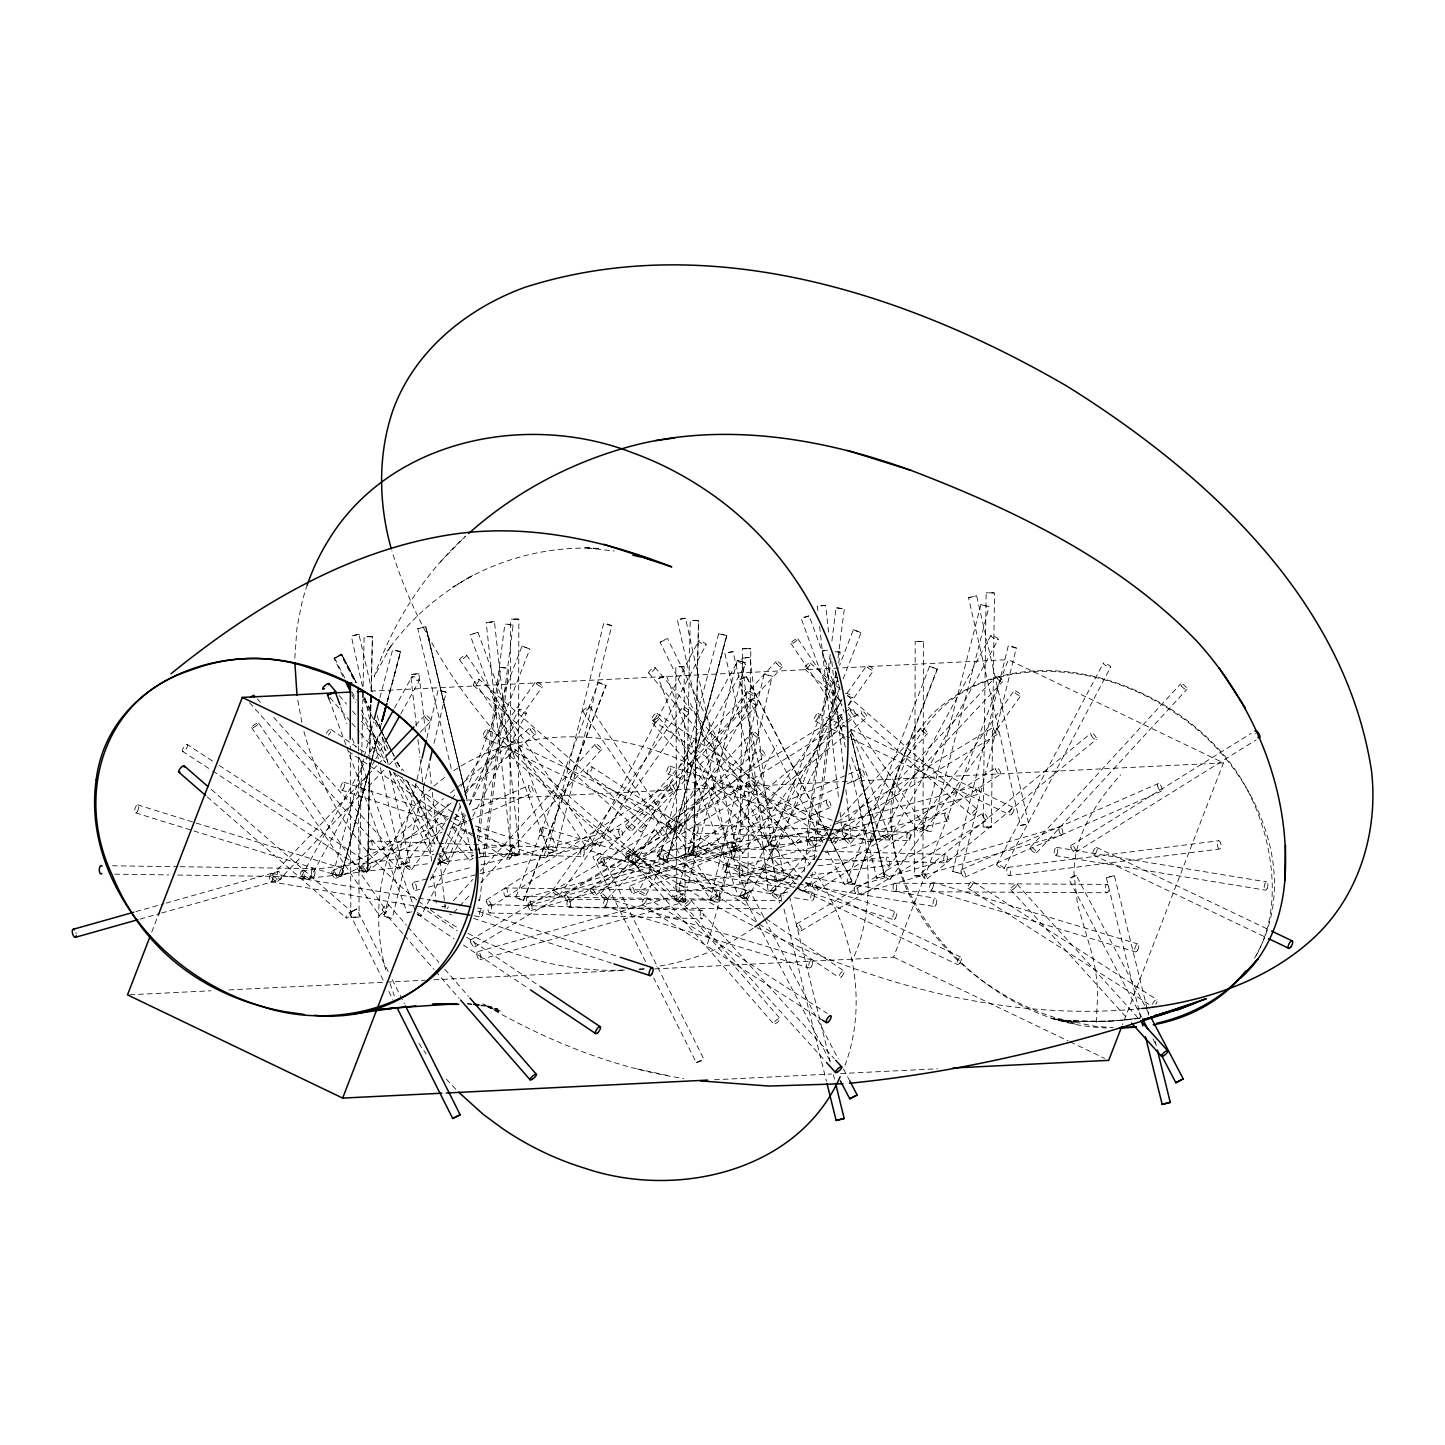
<?xml version="1.0" encoding="UTF-8"?>
<svg xmlns="http://www.w3.org/2000/svg" width="1445" height="1445" viewBox="0 0 1445 1445"><rect width="100%" height="100%" fill="white"/><g stroke="black" fill="none" stroke-linecap="round" stroke-linejoin="round"><path stroke-width="0.75" stroke-dasharray="5 3.75" d="M514.799 619.038L518.845 619.128L518.321 853.471L517.075 853.543L510.013 853.471L510.591 619.128M923.355 641.508L915.227 641.454L923.445 641.472L922.921 875.814L918.117 875.905L914.613 875.796L915.191 641.454M746.758 648.57L750.714 648.787L742.586 648.624L739.461 882.913L747.769 883.003L750.84 648.769M987.206 827.244L991.342 827.154L994.503 592.92L986.249 592.775M367.771 871.01L369.577 762.942L367.752 871.01L359.48 870.811L363.544 871.046M693.817 854.916L685.544 854.772L690.204 620.537L691.667 620.465L698.495 620.718L693.853 854.934L689.626 854.988M991.342 827.154L983.106 827.1L986.158 592.793L994.395 592.938M695.804 737.871L693.6 854.88L698.495 620.718M359.516 870.865L361.683 758.228M361.72 755.97L362.858 699.669M363.128 686.158L364.122 636.595L372.376 636.739L371.202 690.855M369.703 762.852L367.536 870.956L363.634 870.775M369.739 760.594L370.787 704.347M371.148 690.782L372.449 636.793M369.721 753.929L370.877 704.365M515.739 897.562L523.542 900.506L515.757 897.508L598.356 682.6L602.42 683.322L606.141 685.616L523.542 900.542M598.356 682.618L606.141 685.616M937.371 669.27L854.754 884.214L850.69 883.473L846.951 881.233L929.568 666.271L937.371 669.252L929.568 666.289M854.754 884.123L847.023 881.143M465.453 815.269L446.686 863.713L440.328 861.906L438.901 860.696L460.72 804.865M446.704 863.604L438.973 860.588M522.06 646.078L529.845 649.04L522.06 646.078L464.748 794.515M839.87 687.386L777.916 847.348L773.292 846.409L770.113 844.368L836.33 673.803M777.916 847.33L770.149 844.313M853.272 629.749L861.076 632.657L853.291 629.821L839.563 665.404M483.316 856.795L513.119 625.143L510.211 624.439L504.865 624.059L477.392 837.919M830.207 654.495L806.256 839.437L808.893 840.105L814.51 840.52L836.312 671.202M831.886 641.128L836.059 607.749L844.332 608.797M478.71 841.207L500.638 667.373L508.911 668.403M479.686 900.181L508.911 668.439L500.674 667.427M804.034 871.696L831.001 657.746M812.307 872.744L810.898 883.888L805.66 882.895M814.005 859.378L836.763 678.861M838.732 663.255L840.123 652.074L834.596 651.081M838.028 657.836L844.35 608.815L836.149 607.839M1096.303 1022.392L1097.694 993.835A174.719 158.083 87.2 0 0 1094.299 964.176A158.679 143.597 87.2 0 0 1091.499 952.092L1077.518 904.281L1074.014 873.882A94.72 85.725 87.2 0 1 1075.622 855.53C1081.348 824.553 1100.115 797.929 1120.634 774.809M656.897 855.53L757.288 922.795L742.802 895.25L750.136 891.312L763.827 917.34M750.208 891.457L742.874 895.322M1141.514 1016.955L1068.866 879.174L1072.84 876.194L1076.254 875.273L1149.678 1015.004M1076.272 875.453L1068.939 879.264M344.813 678.012L334.445 657.872L340.785 654.585L355.38 682.762M447.444 858.709L440.039 862.412L447.444 858.709L442.314 848.703M822.873 842.634L739.063 680.306L741.989 677.904L746.487 676.495L829.52 837.594M746.487 676.549L739.081 680.324M852.044 880.98L844.602 884.701L852.044 880.908L830.55 839.563M388.181 971.528L356.734 908.959L349.311 912.77L384.767 983.322M645.608 961.774L592.902 856.885L597.2 853.905L600.379 853.164L703.769 1058.914L701.331 1060.973L696.291 1062.617L653.718 977.922M600.379 853.291L592.92 856.939M696.291 1062.617L703.751 1058.86M342.917 676.404L334.012 658.288L341.453 654.007L356.247 682.148M341.526 654.748L341.887 654.152M437.076 864.977L443.471 861.238L437.112 863.749M422.229 757.613L384.135 916.365L387.242 917.647L392.263 918.297L429.436 762.49M426.835 738.07L438.07 690.313L445.259 691.667L446.18 692.245L433.626 744.934M764.134 674.237L710.217 900.289L714.173 901.806L718.328 902.222L772.262 676.17L764.134 674.255L772.262 676.17M548.143 849.263L603.631 623.626L607.496 624.023L611.741 625.631L555.964 851.34L548.143 849.263L557.138 850.437L477.934 632.151L470.095 634.897L549.299 853.236L556.253 851.213M952.725 871.606L1008.231 645.969L1012.078 646.367L1016.323 647.974L960.835 873.557L952.743 871.516L960.835 873.539M737.311 660.51L679.439 885.261L683.666 886.941L687.513 887.338L745.403 662.533L737.329 660.419L745.403 662.478M980.92 604.66L923.048 829.43L926.697 830.965L931.14 831.507L989.012 606.701L980.938 604.57L988.958 606.755M341.128 876.356L333.163 874.135L341.219 876.302L378.03 736.119M718.671 633.795L659.245 858.041L662.045 859.378L667.301 860.227L726.546 635.619L721.669 633.958L718.689 633.723L726.745 635.89L696.616 748.185M333.163 874.117L363.743 758.697M364.321 756.512L373.569 721.669M379.909 697.718L392.606 649.816L399.561 651.225L400.662 651.948L387.35 701.638M371.04 762.743L341.02 875.995L378.084 736.173M371.618 760.576L377.958 736.625M387.188 701.782L400.464 651.695L386.646 703.643M667.319 860.19L726.727 635.782M707.49 943.766C727.413 876.916 740.526 805.84 776.669 745.313M380.324 727.449L381.48 723.114L380.396 727.539M845.018 1065.38C868.933 1001.024 852.243 927.564 814.817 871.859M409.892 912.409L407.183 912.807L411.789 910.531M658.649 678.428L666.488 675.61L746.252 893.624L742.477 895.611L738.395 896.496L658.649 678.482L666.488 675.61M549.281 853.236L557.138 850.401M845.126 739.443L801.289 618.677L803.438 617.34L809.146 615.823L843.754 711.175M809.128 615.913L801.361 618.731M880.529 836.944L888.35 834.072L880.565 836.98L850.509 754.272M523.433 900.235L605.979 685.219M854.645 883.906L937.191 668.89M151.743 932.043L157.415 917.376M469.535 804.739L529.863 649.004M843.139 678.969L861.076 632.675M654.711 968.909L893.552 957.132L1008.339 659.661L1223.5 762.87L1122.458 1024.722M400.644 651.984L392.606 649.871M659.245 858.059L667.283 860.1M679.439 885.279L687.513 887.338M923.048 829.43L931.14 831.507M384.135 916.365L392.263 918.297M710.217 900.289L718.328 902.222M430.321 880.095L464.351 814.637M469.499 804.702L519.008 709.495M417.28 914.685A4.172 0.957 27.5 0 0 421.254 915.534L467.656 826.341M472.822 816.425L526.45 713.27A4.172 0.957 27.5 0 0 521.338 709.694A4.172 0.957 27.5 0 0 520.435 711.121A4.172 0.957 27.5 0 0 526.432 713.324M739.894 895.774L842.001 699.362M747.3 899.603A4.172 0.957 27.5 0 0 742.206 895.972A4.172 0.957 27.5 0 0 741.321 897.399A4.172 0.957 27.5 0 0 747.3 899.603L843.248 715.04M848.396 705.124L852.532 697.194M599.476 846.21A4.172 0.975 27.9 0 0 594.401 842.543A4.172 0.975 27.9 0 0 593.498 843.988A4.172 0.975 27.9 0 0 599.476 846.21L706.099 644.741A4.172 0.975 27.9 0 0 701.006 641.11A4.172 0.975 27.9 0 0 700.102 642.537A4.172 0.975 27.9 0 0 706.081 644.777M1004.076 868.553A4.172 0.975 27.9 0 0 999.001 864.887A4.172 0.975 27.9 0 0 998.098 866.314A4.172 0.975 27.9 0 0 1004.076 868.553L1110.681 667.084A4.172 0.975 27.9 0 0 1105.606 663.436A4.172 0.975 27.9 0 0 1104.703 664.881A4.172 0.975 27.9 0 0 1110.663 667.12M592.089 842.327L698.694 640.876M996.689 864.652L1103.294 663.219M747.209 691.378L638.473 891.42M990.818 635.547L882.082 835.571M645.843 895.322L754.579 695.298M889.434 839.527A4.172 0.993 28.5 0 0 884.394 835.788A4.172 0.993 28.5 0 0 883.491 837.251A4.172 0.993 28.5 0 0 889.434 839.527L998.188 639.449A4.172 0.993 28.5 0 0 993.13 635.764A4.172 0.993 28.5 0 0 992.209 637.227A4.172 0.993 28.5 0 0 998.17 639.503M309.176 879.716A4.172 1.012 28.9 0 0 304.173 875.923A4.172 1.012 28.9 0 0 303.251 877.404A4.172 1.012 28.9 0 0 309.176 879.716L374.707 760.774M635.258 863.64A4.172 1.012 28.9 0 0 630.255 859.847A4.172 1.012 28.9 0 0 629.316 861.328A4.172 1.012 28.9 0 0 635.258 863.64L745.385 664.501A4.172 1.012 28.9 0 0 740.364 660.762A4.172 1.012 28.9 0 0 739.443 662.225A4.172 1.012 28.9 0 0 745.367 664.537M1256.373 955.271C1276.332 919.201 1275.285 875.291 1265.332 836.33A207.231 187.507 87.2 0 0 1254.531 804.919L1249.943 794.949A196.249 177.59 87.2 0 0 1233.506 767.295C1169.294 679.132 1024.053 631.573 935.312 711.157C817.075 829.249 955.705 1016.72 1096.358 1027.287A230.459 208.532 87.2 0 0 1106.31 1027.955M301.861 875.688L365.097 761.352M366.181 759.384L378.175 737.691M394.539 708.122L411.988 676.585M627.943 859.612L738.052 660.51M375.79 758.824L385.58 741.213M400.807 713.83L419.321 680.577A4.172 1.012 28.9 0 0 414.281 676.838A4.172 1.012 28.9 0 0 413.36 678.301A4.172 1.012 28.9 0 0 419.303 680.613M1254.441 958.198C1305.268 872.545 1252.092 762.635 1174.839 712.837A281.36 254.591 87.2 0 0 1108.496 681.01C1046.614 661.828 966.253 669.053 926.317 725.914A172.063 155.699 87.2 0 0 905.256 762.256C865.465 845.831 919.453 940.135 990.656 986.393A281.36 254.591 87.2 0 0 1056.999 1018.201L1094.136 1026.185L1113.246 1027.702M477.88 632.296L470.077 634.987M746.342 676.874L829.448 837.829M559.197 895.394L689.572 711.952M890.409 879.066L1020.802 695.623A4.172 1.174 35.4 0 0 1016.431 691.324A4.172 1.174 35.4 0 0 1014.932 692.733A4.172 1.174 35.4 0 0 1020.712 695.731M552.333 890.662L682.708 707.219M883.545 874.351L1013.92 690.891M404.726 864.995L450.515 800.927M451.833 799.103L455.753 793.612M460.991 786.279L535.571 681.95M411.59 869.727L448.221 818.484M465.236 794.678L542.435 686.682M735.938 848.667L841.929 700.41M847.149 693.076L866.783 665.621M742.73 853.507A4.172 1.174 35.6 0 0 738.449 849.082A4.172 1.174 35.6 0 0 736.95 850.509A4.172 1.174 35.6 0 0 742.73 853.507L843.555 712.457M848.775 705.142L873.647 670.372M780.264 893.823L788.302 891.818L780.318 893.841L781.817 900.325M451.201 768.433L417.768 628.665L423.421 626.967L425.878 626.733L466.843 799.302L425.86 626.769M473.147 855.765L472.1 855.801L473.201 855.241A4.172 1.156 -40.6 0 0 469.21 859.721A4.172 1.156 -40.6 0 0 473.165 858.185L432.814 863.153M845.343 747.101L822.368 651.009L827.19 649.473M850.635 734.403L884.593 876.338A4.172 1.174 35.4 0 1 886.056 874.767A4.172 1.174 35.4 0 1 890.337 879.174A4.172 1.174 35.4 0 1 884.557 876.176L850.545 734.168L884.792 876.158L876.7 878.126L884.792 876.14M776.85 881.197L784.834 879.517L776.832 881.269L724.902 653.483L729.454 652.092L733.03 651.641L784.942 879.445M968.692 597.688L976.639 595.81L1028.569 823.542L1024.884 824.734L1020.549 825.456L968.511 597.634L976.621 595.828M1020.495 825.438L1028.551 823.524M362.442 686.501L351.298 636.035L358.902 634.192L372.521 693.456M440.237 561.997L465.597 536.167C423.764 574.351 392.606 623.174 374.201 676.657L391.505 644.831L387.639 650.954C409.495 619.219 439.569 593.678 473.201 575.146L452.682 587.176L458.498 583.78M409.784 862.466L401.674 864.236L409.802 862.43L389.464 770.257M735.884 846.373L727.756 848.161L677.38 619.977L681.643 618.677L685.526 618.189L735.884 846.337L727.756 848.089M595.051 744.319L480.318 871.118M921.133 728.244L839.455 818.647M453.622 912.861L458.137 907.857M459.654 906.196L470.203 894.545M480.752 882.877L601.409 749.666M778.187 898.447L818.9 853.489M830.965 840.177L927.491 733.59M453.278 900.903L472.804 879.391M771.829 893.1L827.443 831.886M631.88 830.586L782.323 666.994M1036.462 852.911L1186.905 689.319M625.595 825.131L776.037 661.539M1030.177 847.474L1180.619 683.882M600.542 893.678L752.719 732.055M606.81 899.133L758.986 737.51M844.151 837.829L996.346 676.206M850.419 843.284L1002.595 681.661M271.479 875.887L376.766 765.778M378.319 764.152L384.514 757.668M415.492 725.282L424.776 715.564M277.675 881.432L387.766 766.157M597.562 859.829L750.858 699.488M603.649 865.483A4.172 1.355 43.7 0 0 599.982 860.335A4.172 1.355 43.7 0 0 598.302 861.961A4.172 1.355 43.7 0 0 603.649 865.483L757.054 705.052A4.172 1.355 43.7 0 0 753.279 700.012A4.172 1.355 43.7 0 0 751.617 701.638A4.172 1.355 43.7 0 0 756.963 705.16M389.319 764.549L392.408 761.334M420.17 732.38L430.971 721.109M432.326 787.76C381.841 833.711 367.807 909.176 386.682 973.171M611.687 625.703L603.631 623.698M1016.268 648.046L1008.231 646.023M590.355 889.036L759.6 749.594M595.936 895.159L765.182 755.699M921.567 872.708L1090.83 733.265M927.148 878.831L1096.394 739.388M360.491 866.639L443.561 798.579M450.497 792.908L455.681 788.663M457.415 787.254L530.098 727.702M366.055 872.762L452.592 801.885M464.712 791.95L535.661 733.843M691.703 850.31L845.74 724.144M847.474 722.717L861.31 711.373M697.267 856.433L846.12 734.53M847.836 733.103L866.874 717.515M446.126 692.318L438.07 690.313M433.897 786.134L446.866 775.658M733.012 651.677L724.957 653.519M359.371 634.319L351.406 636.071M685.454 618.243L677.434 619.995M753.134 928.196C724.487 948.353 690.836 961.25 656.265 966.633M486.405 899.91L669.613 783.768M491.318 906.467L674.544 790.325M812.469 883.834L995.695 767.692M817.4 890.391L1000.626 774.249M453.766 770.745C510.609 732.091 585.153 729.093 649.491 748.618A350.268 316.943 87.2 0 1 732.091 788.229C762.147 809.128 789.313 834.65 810.031 864.923M666.38 823.235L842.814 713.36M844.711 712.186L850.401 708.646M671.221 829.882L843.862 722.374M845.759 721.199L855.241 715.293M1070.962 845.56L1251.207 733.337M1075.803 852.207L1256.048 739.985M565.32 894.78L750.569 782.594M569.005 902.113L754.254 789.927M808.929 838.949L828.22 827.262M837.883 821.41L994.178 726.763M812.614 846.282L826.125 838.1M828.057 836.926L997.863 734.078M470.636 939.991L657.222 829.033M474.809 947.017L661.395 836.077M796.719 923.915L983.286 812.975M800.891 930.959L987.477 820.001M513.119 625.161L504.919 624.15M806.274 839.419L814.528 840.484M810.862 883.925L804.016 883.274M467.042 578.704C507.448 556.361 554.103 545.487 600.235 548.648L584.159 547.547L614.306 551.033M630.652 885.767L827.244 799.808M633.488 893.534L830.08 807.574M961.864 869.438L1158.457 783.479M964.7 877.205L1161.31 791.246M332.729 870.576L445.475 821.681M453.676 818.123L463.935 813.679M472.136 810.121L529.538 785.231M335.547 878.343L442.152 832.121M450.352 828.563L466.753 821.446M468.812 820.561L532.356 792.998M663.941 854.248L860.75 768.903M666.759 862.015L838.967 787.344M847.167 783.786L863.568 776.669M411.825 911.723L410.705 912.138M416.413 726.076L410.633 674.58L418.887 673.641L425.715 734.096M776.146 890.21L750.154 657.331L741.953 658.27M442.441 906.9L445.06 906.503L439.298 854.988M529.141 902.439L733.807 842.941M531.128 910.513L735.794 851.015A4.172 1.734 73.8 0 0 735.704 844.639A4.172 1.734 73.8 0 0 732.76 845.289A4.172 1.734 73.8 0 0 735.92 850.997M768.036 891.077L776.055 890.228L768.108 891.113L741.845 658.27L750.045 657.312M855.223 886.363L1059.889 826.865M857.21 894.437L1061.876 834.939M135.902 911.614L163.971 903.721M166.139 903.107L278.379 871.48M140.002 919.11L159.438 913.637M161.587 913.023L280.33 879.571A4.172 1.734 74.3 0 0 280.276 873.195A4.172 1.734 74.3 0 0 277.332 873.846A4.172 1.734 74.3 0 0 280.438 879.553M477.898 951.605L682.979 893.823M479.83 959.697L684.912 901.915A4.172 1.734 74.3 0 0 684.876 895.539A4.172 1.734 74.3 0 0 681.932 896.189A4.172 1.734 74.3 0 0 685.038 901.897M519.911 854.555L494.443 621.675L490.343 622.235M817.87 610.729L817.346 606.25L825.601 605.329L828.599 632.206M851.177 838.226L845.813 788.97M527.533 897.056L733.229 841.929M529.502 905.148A4.172 1.752 75 0 0 529.412 898.754A4.172 1.752 75 0 0 526.45 899.422A4.172 1.752 75 0 0 529.502 905.148L735.09 850.039A4.172 1.752 75 0 0 735.108 843.645A4.172 1.752 75 0 0 732.163 844.295A4.172 1.752 75 0 0 735.216 850.021M771.142 841.207L831.146 825.131M833.277 824.553L976.838 786.098M773.111 849.299A4.172 1.752 75 0 0 773.021 842.923A4.172 1.752 75 0 0 770.059 843.573A4.172 1.752 75 0 0 773.111 849.299L827.118 834.813M829.285 834.235L978.698 794.208A4.172 1.752 75 0 0 978.717 787.796A4.172 1.752 75 0 0 975.772 788.446A4.172 1.752 75 0 0 978.825 794.19M413.703 882.299L472.28 867.126M480.95 864.869L619.797 828.906M415.492 890.427L419.791 889.307M428.388 887.085L477.753 874.297M479.903 873.737L621.585 837.034M739.786 866.223L822.223 844.873M830.893 842.616L945.879 812.831M741.574 874.351L816.714 854.88M825.294 852.658L947.667 820.959M827.371 650.16L822.368 651.027M685.508 854.754L689.717 854.717M444.988 906.467L441.773 906.737M825.565 605.383L817.4 606.268M840.033 652.165L834.487 651.713M1139.545 1018.291L1109.616 1021.218L1060.955 1020.784C1087.489 1021.886 1114.203 1022.301 1140.466 1017.659M1139.924 1018.237C1111.657 1022.446 1082.865 1022.103 1054.471 1019.321L1076.182 1021.615L1051.201 1018.49L1075.08 1022.771L1052.05 1018.472L1075.026 1024.072M372.358 636.812L364.266 636.649M983.124 827.064L987.296 827.01M676.946 883.654L806.852 867.253M818.051 865.826L887.483 857.066M677.886 891.962A4.172 1.77 82.8 0 0 678.716 885.659A4.172 1.77 82.8 0 0 675.646 885.803A4.172 1.77 82.8 0 0 677.886 891.962L801.072 876.392M810.031 875.255L888.422 865.356A4.172 1.77 82.8 0 0 889.253 859.053A4.172 1.77 82.8 0 0 886.182 859.215A4.172 1.77 82.8 0 0 888.422 865.356M1008.158 867.343L1218.695 840.737M1009.098 875.634A4.172 1.77 82.8 0 0 1009.929 869.33A4.172 1.77 82.8 0 0 1006.858 869.493A4.172 1.77 82.8 0 0 1009.098 875.634L1219.634 849.028A4.172 1.77 82.8 0 0 1220.465 842.742A4.172 1.77 82.8 0 0 1217.394 842.887A4.172 1.77 82.8 0 0 1219.634 849.028M510.031 853.435L518.303 853.453M914.631 875.778L922.831 875.796M301.951 870.865L434.132 854.573M436.39 854.302L472.226 849.877M474.466 849.606L512.56 844.91M302.854 879.156A4.172 1.77 83 0 0 303.721 872.87A4.172 1.77 83 0 0 300.632 873.015A4.172 1.77 83 0 0 302.854 879.156L430.574 863.424M475.387 857.896L513.463 853.2A4.172 1.77 83 0 0 514.33 846.914A4.172 1.77 83 0 0 511.241 847.059A4.172 1.77 83 0 0 513.463 853.2M633.163 854.537L828.093 830.514M830.333 830.243L843.772 828.581M634.084 862.828A4.172 1.77 83 0 0 634.933 856.542A4.172 1.77 83 0 0 631.862 856.686A4.172 1.77 83 0 0 634.084 862.828L824.517 839.364M826.757 839.093L844.693 836.89A4.172 1.77 83 0 0 845.542 830.586A4.172 1.77 83 0 0 842.471 830.731A4.172 1.77 83 0 0 844.693 836.89M676.946 901.138L685.038 901.102L676.874 901.174L675.827 666.813L680.053 666.705L684.135 666.777L685.147 901.12M684.081 666.795L675.989 666.849M490.234 622.018L486.17 622.56L511.711 855.494M698.368 620.736L690.222 620.555M747.697 883.058L739.551 882.949M1142.309 1008.466C1008.52 1022.139 873.99 985.002 754.525 926.498M624.457 969.974C585.297 971.979 546.047 964.736 509.182 951.731A379.493 343.386 87.2 0 1 466.88 932.766M639.413 968.927L645.825 968.475M518.755 619.183L510.699 619.092L514.709 619.237M370.715 691.089L1008.339 659.661M466.464 800.169L1223.5 762.87M129.761 994.774L210.862 990.782M228.888 989.897L384.352 982.239M386.61 982.112L424.902 980.234M433.915 979.782L625.432 970.354M638.943 969.685L645.698 969.342M714.426 1079.776L831.579 1073.996M840.593 1073.563L937.48 1068.776M418.833 673.641L410.741 674.598M894.816 883.202L1106.96 884.394A4.172 1.77 -89.7 0 1 1108.459 890.842A4.172 1.77 -89.7 0 1 1105.389 890.481A4.172 1.77 -89.7 0 1 1107.087 884.412M894.852 891.565L1106.996 892.757M568.734 899.278L780.896 900.47M568.77 907.623L771.901 908.76M746.668 648.823L742.694 648.679M112.385 865.772L177.825 866.693M180.083 866.729L313.258 868.589M114.625 874.153L168.776 874.911M177.807 875.038L313.222 876.934M505.822 887.952A4.172 1.77 -89.2 0 1 507.141 894.401A4.172 1.77 -89.2 0 1 504.07 894.04A4.172 1.77 -89.2 0 1 505.822 887.952L717.84 890.933M505.66 896.297L717.822 899.278M478.638 900.307L479.668 900.163L478.728 899.856M733.446 848.775L819.207 851.087M821.464 851.141L945.572 854.483M733.337 857.12L814.583 859.305M816.84 859.378L945.464 862.828M489.963 904.624A4.172 1.77 -88.5 0 1 491.228 911.054A4.172 1.77 -88.5 0 1 488.157 910.693A4.172 1.77 -88.5 0 1 489.963 904.624L701.963 910.332A4.172 1.77 -88.5 0 1 703.552 915.877M489.729 912.969L699.597 918.623M696.544 824.842L832.735 829.647M834.975 829.719L908.652 832.32M696.382 833.169L830.351 837.901M832.573 837.992L908.49 840.665M370.606 840.918A4.172 1.77 -88 0 1 371.817 847.348A4.172 1.77 -88 0 1 368.764 846.987A4.172 1.77 -88 0 1 370.606 840.918L582.57 848.396M370.299 849.245L432.814 851.466M441.755 851.773L477.482 853.038M479.704 853.11L582.407 856.74M494.389 621.657L486.188 622.596M467.855 1004.167L472.082 1004.401M350.918 917.25L359.082 917.178L350.864 917.214L350.232 745.963M769.553 845.162L762.075 848.865L769.553 845.162L667.59 638.618L663.327 639.846L660.094 642.284L762.075 848.883M1106.4 877.765L1114.384 875.742L1148.775 1015.203M480.571 856.795L483.172 856.704L480.408 856.108M467.187 1003.336L471.576 1004.004M486.965 1006.316L491.354 1006.984L487.29 1006.081M1056.476 847.348L1266.597 881.92M1055.428 855.603L1265.567 890.174M725.245 863.677L802.661 876.411M804.883 876.772L935.385 898.23M724.216 871.931L796.448 883.816M798.633 884.177L934.337 906.503M746.18 893.57L738.395 896.496M603.035 857.174L790.975 888.675M799.826 890.156L813.083 892.378M601.969 865.429L783.587 895.864M794.515 897.706L812.018 900.632M271.823 873.503L431.025 900.181M477.446 907.966L481.871 908.706M270.757 881.757L412.981 905.6M415.167 905.961L428.298 908.164M474.249 915.859L480.806 916.961M486.748 1006.117C547.781 1041.014 613.89 1068.018 683.738 1078.494M637.227 1068.921L651.496 1072.027M654.26 1072.587L668.89 1075.784M660.112 642.321L667.572 638.582M356.771 909.068L349.365 912.807M487.688 1006.641L498.073 1009.17L487.832 1006.045M932.495 882.118L1137.685 943.928M930.58 890.174L1135.77 951.984M606.43 898.194L811.602 960.004M604.498 906.25L809.688 968.06M542.218 827.208L746.993 890.734M540.249 835.246L745.024 898.754M137.636 804.865L342.411 868.391M135.649 812.903L191.697 830.279M193.847 830.947L340.424 876.429M691.649 845.614L797.965 880.059M806.454 882.823L895.755 911.759M689.59 853.616L793.775 887.393M795.888 888.079L893.696 919.779M477.807 911.109L618.135 956.572M473.617 918.424L611.813 963.201M669.83 766.067L873.503 833.928M667.716 774.05L833.187 829.195M835.318 829.9L871.371 841.911M343.765 782.142L451.96 818.177M454.073 818.9L466.807 823.126M475.279 825.962L547.42 850.003M341.634 790.126L443.471 824.047M451.96 826.883L475.297 834.65M477.41 835.373L545.307 857.987M487.417 1006.641L501.433 1011.5L487.633 1005.991M487.164 1006.497L498.579 1011.663L482.955 1003.787M417.786 628.683L425.661 626.895L466.934 799.41M1114.366 875.688L1106.346 877.621L1140.683 1017.208M1096.502 847.366L1269.523 930.038M1093.558 855.025L1266.579 937.697M765.29 863.677L797.857 879.246M805.985 883.13L960.69 957.06M762.346 871.335L794.913 886.905M796.936 887.88L957.746 964.718M893.552 957.132L1068.108 1040.87M1070.149 1041.845L1104.648 1058.39M818.069 713.451L848.558 728.135M850.599 729.111L1013.234 807.43M815.106 721.091L849.66 737.745M851.701 738.72L1010.272 815.07M486.857 729.779L682.022 823.74M483.894 737.42L679.06 831.399M752.574 925.522C596.966 846.029 445.367 723.421 391.884 550.924M972.882 881.613L1157.12 999.814M968.024 888.26L1152.261 1006.461M646.818 897.67L827.244 1013.451M641.941 904.335L822.44 1020.134M591.908 766.898A4.172 1.481 -56.9 0 1 589.434 772.894A4.172 1.481 -56.9 0 1 587.411 771.287A4.172 1.481 -56.9 0 1 591.908 766.898L775.459 886.778M587.122 773.671L770.546 893.407M187.308 744.554A4.172 1.481 -56.9 0 1 184.834 750.551A4.172 1.481 -56.9 0 1 182.811 748.943A4.172 1.481 -56.9 0 1 187.308 744.554L213.643 761.804M219.261 765.471L370.877 864.435M182.54 751.328L210.771 769.751M212.668 770.98L365.964 871.082M661.882 848.938L764.116 917.467M765.976 918.713L844.061 971.022M759.149 924.041L839.075 977.615M420.134 906.033L457.306 930.941M466.609 937.173L540.954 987.007M417.009 913.854L454.182 938.78M463.484 945.012L528.545 988.615M657.06 713.378L830.983 831.941M832.844 833.205L838.389 836.98M652.02 719.935L829.683 841.026M330.977 729.454L366.127 753.423M397.592 774.863L453.098 812.704M454.958 813.968L467.909 822.783M477.157 829.105L512.307 853.056M348.281 751.219L452.122 821.934M453.947 823.198L476.019 838.263M477.861 839.527L507.285 859.612M418.472 901.192L428.623 908.562M430.321 909.79L438.774 915.931A379.493 343.386 87.2 0 0 459.239 928.557M334.03 658.396L341.363 655.073L334.481 657.999M416.774 899.964C362.966 857.084 321.368 797.821 303.811 730.971M509.868 755.717L677.235 901.535M207.285 796.899L346.023 917.864M515.504 749.594A4.172 1.337 -48.9 0 1 512.054 755.157A4.172 1.337 -48.9 0 1 510.573 753.315A4.172 1.337 -48.9 0 1 515.504 749.594L682.925 895.485M211.385 789.548L351.713 911.813A4.172 1.337 -48.9 0 1 348.209 917.304A4.172 1.337 -48.9 0 1 346.728 915.462A4.172 1.337 -48.9 0 1 351.659 911.741M804.63 669.089L841.604 701.385M848.323 707.255L971.636 815.413M473.418 685.4L640.424 831.742M810.338 663.056L840.701 689.662M847.438 695.569L977.344 809.381M479.072 679.313A4.172 1.337 -48.8 0 1 475.604 684.858A4.172 1.337 -48.8 0 1 474.123 683.015A4.172 1.337 -48.8 0 1 479.072 679.313L646.114 825.709A4.172 1.337 -48.8 0 1 642.61 831.182A4.172 1.337 -48.8 0 1 641.128 829.358A4.172 1.337 -48.8 0 1 646.078 825.637M455.753 1089.205L444.265 1076.977M1010.796 889.759L1128.581 1019.773M684.713 905.834L824.969 1060.756M1017.099 884.322L1139.184 1019.231M691.017 900.398L834.217 1058.625M652.616 723.349L799.23 887.79M249.533 702.685L397.61 868.806M658.956 717.948L804.052 880.709M805.551 882.389L808.55 885.749A4.172 1.174 -41.7 0 1 804.432 890.626A4.172 1.174 -41.7 0 1 803.185 889.018A4.172 1.174 -41.7 0 1 808.496 885.677M257.354 698.965L260.353 702.324M273.809 717.424L403.95 863.406A4.172 1.174 -41.7 0 1 399.85 868.301A4.172 1.174 -41.7 0 1 398.585 866.675A4.172 1.174 -41.7 0 1 403.914 863.333M632.242 848.883L780.065 1018.58A4.172 1.174 -41.1 0 1 775.893 1023.403A4.172 1.174 -41.1 0 1 774.664 1021.814A4.172 1.174 -41.1 0 1 780.029 1018.508M625.848 854.212L773.671 1023.909M388.579 904.66A4.172 1.174 -41.1 0 1 384.46 909.555A4.172 1.174 -41.1 0 1 383.232 907.948A4.172 1.174 -41.1 0 1 388.579 904.66L406.37 925.089M407.833 926.787L438.883 962.424M444.789 969.216L468.451 996.364M382.221 910.061L402.92 933.813M404.401 935.511L433.97 969.451M435.451 971.148L459.095 998.296M655.055 667.572A4.172 1.156 -40.6 0 1 650.9 672.413A4.172 1.156 -40.6 0 1 649.672 670.841A4.172 1.156 -40.6 0 1 655.055 667.572L801.758 838.552A4.172 1.156 -40.6 0 1 797.568 843.338A4.172 1.156 -40.6 0 1 796.339 841.749A4.172 1.156 -40.6 0 1 801.722 838.479M648.66 672.918L795.328 843.844M339.286 695.659L346.619 704.203M352.49 711.048L355.416 714.462M361.286 721.308L386.212 750.352M396.49 762.328L403.823 770.871M415.546 784.545L446.342 820.435M452.213 827.281L472.75 851.195M329.93 697.538L350.449 721.47M351.912 723.168L359.245 731.73M360.726 733.428L385.652 762.49M394.449 772.75L445.782 832.573M447.246 834.271L469.246 859.919M418.887 1043.434L426.058 1053.82M790.939 643.44L843.79 721.29M851.34 732.416L918.388 832.157M589.849 706.749A4.172 0.993 -34.2 0 1 584.936 711.012A4.172 0.993 -34.2 0 1 584.322 709.369A4.172 0.993 -34.2 0 1 589.849 706.749L717.768 895.069A4.172 0.993 -34.2 0 1 712.855 899.35A4.172 0.993 -34.2 0 1 712.24 897.706A4.172 0.993 -34.2 0 1 717.768 895.087M582.895 711.355L710.814 899.693M459.709 659.769L587.158 848.486M258.637 723.06L386.556 911.398A4.172 0.993 -34.2 0 1 381.643 915.678A4.172 0.993 -34.2 0 1 381.01 914.035A4.172 0.993 -34.2 0 1 386.556 911.416M251.683 727.684L379.601 916.004M797.893 638.853L842.056 704.239M848.378 713.577L925.342 827.57A4.172 0.993 -34 0 1 920.429 831.832A4.172 0.993 -34 0 1 919.815 830.189A4.172 0.993 -34 0 1 925.342 827.57M466.681 655.181A4.172 0.993 -34 0 1 461.768 659.426A4.172 0.993 -34 0 1 461.136 657.782A4.172 0.993 -34 0 1 466.681 655.181L594.13 843.898A4.172 0.993 -34 0 1 589.217 848.161A4.172 0.993 -34 0 1 588.585 846.517A4.172 0.993 -34 0 1 594.13 843.898M758.354 924.637L831.019 1062.924M764.875 919.327L838.281 1059.022M843.519 1068.993L849.804 1080.968M1152.947 1038.883L1156.072 1044.861M397.303 762.129L401.385 769.986M441.303 846.752L406.515 779.83L441.177 847.095M830.46 839.798L851.9 881.287M827.01 850.653L844.602 884.719M356.247 682.6L341.761 654.531L356.156 682.455M364.519 698.621L371.762 712.656M375.899 720.676L382.112 732.687M383.142 734.692L393.492 754.742M397.285 762.147L401.367 770.04M442.134 848.938L447.3 858.962M364.393 698.405L371.6 712.349M379.818 728.298L375.718 720.332L379.854 728.19M380.848 730.303L394.232 756.223L380.884 730.195M352.056 692.029L356.192 700.048M361.376 710.073L389.319 764.188M393.455 772.19L433.807 850.364M437.943 858.366L440.021 862.376M364.465 698.17L371.654 712.186M392.245 979.602L404.401 1003.805M388.831 991.396L392.877 999.47M363.291 698.82L378.156 728.894M382.112 736.914L388.055 748.962M394.973 762.996L397.953 769.011M401.909 777.031L436.571 847.24M440.526 855.259L443.507 861.346M351.839 694.467L355.795 702.487M361.738 714.516L385.508 762.653M389.464 770.691L432.037 856.921M328.99 699.001L346.041 745.168M346.8 747.264L407.183 912.825M340.695 706.749L346.89 723.692M352.309 738.503L355.416 746.975M359.281 757.559L415.04 909.953M850.671 730.249L888.35 834.072M390.114 983.485L394.25 995.84M1155.223 1041.357L1156.307 1045.71M789.385 896.135L830.225 1061.786M833.458 1074.863L834.524 1079.216M783.967 909.049L826.414 1081.221M478.62 847.258L480.21 853.814M838.1 681.986L835.481 671.076L838.046 681.914L836.655 675.23M838.552 684.099L840.123 690.638M849.515 764.568L876.682 878.126M459.564 803.366L472.1 855.783M301.897 722.5L297.255 697.212M377.362 715.401L380.27 728.569M382.202 737.347L386.556 757.09M387.043 759.275L388.976 768.054M364.862 697.483L378.409 758.914M380.36 767.692L401.656 864.218M858.782 804.757C868.409 850.256 873.882 899.007 858.962 944A134.259 121.488 87.2 0 1 851.827 961.088M819.64 626.408L838.407 796.61M428.984 763.195L431.26 783.353M432.254 792.312L438.052 843.79M417.93 739.515L419.935 757.415M420.188 759.655L422.951 784.292M423.204 786.532L431.766 862.647M433.012 873.846L436.282 902.944M831.796 661.322L843.609 768.812M840.069 812.289L842.923 839.166M294.798 658.234L296.929 628.196L301.644 603.902A213.86 193.504 87.2 0 1 307.153 585.225M358.378 745.945L358.414 754.958M358.414 757.216L359.119 917.196M448.311 906.774A4.172 1.68 -72 0 1 447.246 908.616M445.06 908.544A4.172 1.68 -72 0 1 445.403 904.967M700.193 915.769A4.172 1.77 -88.5 0 1 702.035 910.332M75.899 932.639A4.172 1.734 74.3 0 1 76.17 933.795M845.307 693.239A4.172 0.957 27.5 0 1 850.256 695.009A4.172 0.957 27.5 0 1 852.171 697.411A4.172 0.957 27.5 0 1 847.041 695.388M1152.46 1004.239A4.172 1.499 -57.3 0 1 1156.632 999.525A4.172 1.499 -57.3 0 1 1155.693 1004.311M326.425 733.319A4.172 1.463 -55.7 0 1 330.887 729.346A4.172 1.463 -55.7 0 1 328.322 735.18M417.244 912.517A4.172 0.957 27.5 0 1 421.254 915.534M451.617 914.811A4.172 1.319 42.2 0 1 449.576 914.017M779.288 902.999A4.172 1.77 -89.7 0 1 781.962 901.246M1255.398 733.879A4.172 1.589 58.1 0 1 1255.181 733.356M511.801 855.458L519.821 854.555L511.945 855.422M843.013 839.13L851.033 838.226L843.013 839.13M479.993 854.013L478.421 847.438L479.993 854.013M750.081 784.978A4.172 1.589 58.8 0 0 754.489 789.873A4.172 1.589 58.8 0 0 752.664 783.931A4.172 1.589 58.8 0 0 750.081 784.978M564.832 897.164A4.172 1.589 58.8 0 0 569.24 902.077A4.172 1.589 58.8 0 0 567.415 896.117A4.172 1.589 58.8 0 0 564.832 897.164M753.513 734.15A4.172 1.337 43.3 0 0 758.878 737.654A4.172 1.337 43.3 0 0 755.175 732.525A4.172 1.337 43.3 0 0 753.513 734.15M601.337 895.774A4.172 1.337 43.3 0 0 606.701 899.278A4.172 1.337 43.3 0 0 602.998 894.148A4.172 1.337 43.3 0 0 601.337 895.774M748.6 693.058A4.172 0.993 28.5 0 0 754.561 695.352A4.172 0.993 28.5 0 0 749.521 691.613A4.172 0.993 28.5 0 0 748.6 693.058M639.864 893.1A4.172 0.993 28.5 0 0 645.825 895.376A4.172 0.993 28.5 0 0 640.785 891.637A4.172 0.993 28.5 0 0 639.864 893.1M137.293 811.53A4.172 1.68 -72.8 0 0 137.998 804.937A4.172 1.68 -72.8 0 0 134.656 810.193A4.172 1.68 -72.8 0 0 137.293 811.53M342.068 875.038A4.172 1.68 -72.8 0 0 342.754 868.463A4.172 1.68 -72.8 0 0 339.43 873.719A4.172 1.68 -72.8 0 0 342.068 875.038M368.258 870.287A4.172 1.481 -56.9 0 0 370.733 864.291A4.172 1.481 -56.9 0 0 366.235 868.698A4.172 1.481 -56.9 0 0 368.258 870.287M776.814 663.652A4.172 1.319 42.6 0 0 782.233 667.102A4.172 1.319 42.6 0 0 778.476 662.045A4.172 1.319 42.6 0 0 776.814 663.652M626.371 827.244A4.172 1.319 42.6 0 0 631.79 830.694A4.172 1.319 42.6 0 0 628.033 825.637A4.172 1.319 42.6 0 0 626.371 827.244M850.491 710.687A4.172 1.589 58.1 0 0 854.934 715.564A4.172 1.589 58.1 0 0 853.056 709.639A4.172 1.589 58.1 0 0 850.491 710.687M666.452 825.276A4.172 1.589 58.1 0 0 670.913 830.134A4.172 1.589 58.1 0 0 669.035 824.228A4.172 1.589 58.1 0 0 666.452 825.276M314.703 875.038A4.172 1.77 -89.2 0 0 313.384 868.589A4.172 1.77 -89.2 0 0 311.632 874.659A4.172 1.77 -89.2 0 0 314.703 875.038M654.35 719.177A4.172 1.463 -55.7 0 0 656.915 713.234A4.172 1.463 -55.7 0 0 652.345 717.587A4.172 1.463 -55.7 0 0 654.35 719.177M835.68 842.778A4.172 1.463 -55.7 0 0 838.263 836.836A4.172 1.463 -55.7 0 0 833.693 841.189A4.172 1.463 -55.7 0 0 835.68 842.778M669.378 772.678A4.172 1.68 -71.6 0 0 670.191 766.139A4.172 1.68 -71.6 0 0 666.759 771.359A4.172 1.68 -71.6 0 0 669.378 772.678M873.033 840.538A4.172 1.68 -71.6 0 0 873.846 834A4.172 1.68 -71.6 0 0 870.414 839.22A4.172 1.68 -71.6 0 0 873.033 840.538M697.899 831.272A4.172 1.77 -88 0 0 696.671 824.842A4.172 1.77 -88 0 0 694.828 830.911A4.172 1.77 -88 0 0 697.899 831.272M909.989 838.768A4.172 1.77 -88 0 0 908.779 832.338A4.172 1.77 -88 0 0 906.936 838.407A4.172 1.77 -88 0 0 909.989 838.768M738.684 868.589A4.172 1.752 75.5 0 0 741.7 874.333A4.172 1.752 75.5 0 0 741.646 867.939A4.172 1.752 75.5 0 0 738.684 868.589M944.777 815.197A4.172 1.752 75.5 0 0 947.794 820.959A4.172 1.752 75.5 0 0 947.739 814.546A4.172 1.752 75.5 0 0 944.777 815.197M796.755 925.992A4.172 1.608 59.3 0 0 801.126 930.905A4.172 1.608 59.3 0 0 799.338 924.926A4.172 1.608 59.3 0 0 796.755 925.992M982.781 815.359A4.172 1.608 59.3 0 0 987.152 820.272A4.172 1.608 59.3 0 0 985.382 814.312A4.172 1.608 59.3 0 0 982.781 815.359M921.946 730.303A4.172 1.319 42.2 0 0 927.383 733.735A4.172 1.319 42.2 0 0 923.59 728.713A4.172 1.319 42.2 0 0 921.946 730.303M772.66 895.159A4.172 1.319 42.2 0 0 778.078 898.591A4.172 1.319 42.2 0 0 774.285 893.57A4.172 1.319 42.2 0 0 772.66 895.159M995.804 769.715A4.172 1.589 57.6 0 0 1000.301 774.556A4.172 1.589 57.6 0 0 998.369 768.668A4.172 1.589 57.6 0 0 995.804 769.715M812.578 885.857A4.172 1.589 57.6 0 0 817.075 890.698A4.172 1.589 57.6 0 0 815.161 884.81A4.172 1.589 57.6 0 0 812.578 885.857M1058.842 829.213A4.172 1.734 73.8 0 0 1062.003 834.921A4.172 1.734 73.8 0 0 1061.786 828.563A4.172 1.734 73.8 0 0 1058.842 829.213M854.176 888.711A4.172 1.734 73.8 0 0 857.337 894.419A4.172 1.734 73.8 0 0 857.12 888.061A4.172 1.734 73.8 0 0 854.176 888.711M896.315 889.65A4.172 1.77 -89.7 0 0 894.943 883.22A4.172 1.77 -89.7 0 0 893.245 889.289A4.172 1.77 -89.7 0 0 896.315 889.65M1137.396 950.593A4.172 1.698 -73.2 0 0 1138.046 944A4.172 1.698 -73.2 0 0 1134.74 949.257A4.172 1.698 -73.2 0 0 1137.396 950.593M932.206 888.801A4.172 1.698 -73.2 0 0 932.856 882.191A4.172 1.698 -73.2 0 0 929.55 887.465A4.172 1.698 -73.2 0 0 932.206 888.801M970.317 887.483A4.172 1.499 -57.3 0 0 972.756 881.45A4.172 1.499 -57.3 0 0 968.294 885.875A4.172 1.499 -57.3 0 0 970.317 887.483M1013.035 889.253A4.172 1.192 -42.1 0 0 1017.063 884.268A4.172 1.192 -42.1 0 0 1011.753 887.609A4.172 1.192 -42.1 0 0 1013.035 889.253M509.615 858.836A4.172 1.463 -55.7 0 0 512.18 852.911A4.172 1.463 -55.7 0 0 507.61 857.264A4.172 1.463 -55.7 0 0 509.615 858.836M343.296 788.753A4.172 1.68 -71.6 0 0 344.109 782.215A4.172 1.68 -71.6 0 0 340.677 787.435A4.172 1.68 -71.6 0 0 343.296 788.753M546.969 856.614A4.172 1.68 -71.6 0 0 547.763 850.075A4.172 1.68 -71.6 0 0 544.35 855.295A4.172 1.68 -71.6 0 0 546.969 856.614M583.924 854.844A4.172 1.77 -88 0 0 582.696 848.396A4.172 1.77 -88 0 0 580.854 854.465A4.172 1.77 -88 0 0 583.924 854.844M412.62 884.665A4.172 1.752 75.5 0 0 415.618 890.409A4.172 1.752 75.5 0 0 415.564 884.015A4.172 1.752 75.5 0 0 412.62 884.665M618.713 831.272A4.172 1.752 75.5 0 0 621.711 837.016A4.172 1.752 75.5 0 0 621.657 830.622A4.172 1.752 75.5 0 0 618.713 831.272M470.673 942.05A4.172 1.608 59.3 0 0 475.044 946.981A4.172 1.608 59.3 0 0 473.274 941.002A4.172 1.608 59.3 0 0 470.673 942.05M656.716 831.435A4.172 1.608 59.3 0 0 661.087 836.348A4.172 1.608 59.3 0 0 659.299 830.369A4.172 1.608 59.3 0 0 656.716 831.435M425.534 717.713A4.172 1.355 43.7 0 0 430.881 721.236A4.172 1.355 43.7 0 0 427.214 716.07A4.172 1.355 43.7 0 0 425.534 717.713M272.238 878.036A4.172 1.355 43.7 0 0 277.584 881.558A4.172 1.355 43.7 0 0 273.9 876.411A4.172 1.355 43.7 0 0 272.238 878.036M595.882 746.379A4.172 1.319 42.2 0 0 601.301 749.81A4.172 1.319 42.2 0 0 597.507 744.771A4.172 1.319 42.2 0 0 595.882 746.379M669.721 785.773A4.172 1.589 57.6 0 0 674.219 790.632A4.172 1.589 57.6 0 0 672.304 784.743A4.172 1.589 57.6 0 0 669.721 785.773M486.495 901.915A4.172 1.589 57.6 0 0 490.993 906.756A4.172 1.589 57.6 0 0 489.078 900.885A4.172 1.589 57.6 0 0 486.495 901.915M528.111 904.787A4.172 1.734 73.8 0 0 531.254 910.494A4.172 1.734 73.8 0 0 531.056 904.136A4.172 1.734 73.8 0 0 528.111 904.787M570.233 905.726A4.172 1.77 -89.7 0 0 568.86 899.278A4.172 1.77 -89.7 0 0 567.163 905.365A4.172 1.77 -89.7 0 0 570.233 905.726M811.313 966.669A4.172 1.698 -73.2 0 0 811.964 960.076A4.172 1.698 -73.2 0 0 808.658 965.332A4.172 1.698 -73.2 0 0 811.313 966.669M606.123 904.877A4.172 1.698 -73.2 0 0 606.774 898.266A4.172 1.698 -73.2 0 0 603.486 903.54A4.172 1.698 -73.2 0 0 606.123 904.877M644.253 903.558A4.172 1.499 -57.3 0 0 646.674 897.526A4.172 1.499 -57.3 0 0 642.212 901.951A4.172 1.499 -57.3 0 0 644.253 903.558M686.953 905.329A4.172 1.192 -42.1 0 0 690.981 900.343A4.172 1.192 -42.1 0 0 685.671 903.685A4.172 1.192 -42.1 0 0 686.953 905.329M859.992 771.431A4.172 1.68 66.6 0 0 863.821 776.615A4.172 1.68 66.6 0 0 862.683 770.311A4.172 1.68 66.6 0 0 859.992 771.431M663.183 856.777A4.172 1.68 66.6 0 0 666.994 861.979A4.172 1.68 66.6 0 0 665.874 855.657A4.172 1.68 66.6 0 0 663.183 856.777M861.708 713.505A4.172 1.481 50.7 0 0 866.693 717.713A4.172 1.481 50.7 0 0 863.893 712.114A4.172 1.481 50.7 0 0 861.708 713.505M692.119 852.424A4.172 1.481 50.7 0 0 697.086 856.632A4.172 1.481 50.7 0 0 694.286 851.051A4.172 1.481 50.7 0 0 692.119 852.424M867.795 667.464A4.172 1.174 35.6 0 0 873.575 670.48A4.172 1.174 35.6 0 0 869.276 666.055A4.172 1.174 35.6 0 0 867.795 667.464M792.98 643.115A4.172 0.993 -34 0 0 797.893 638.853A4.172 0.993 -34 0 0 792.366 641.472A4.172 0.993 -34 0 0 792.98 643.115M806.816 668.529A4.172 1.337 -48.8 0 0 810.284 662.984A4.172 1.337 -48.8 0 0 805.353 666.687A4.172 1.337 -48.8 0 0 806.816 668.529M973.822 814.854A4.172 1.337 -48.8 0 0 977.29 809.308A4.172 1.337 -48.8 0 0 972.341 813.029A4.172 1.337 -48.8 0 0 973.822 814.854M816.895 719.773A4.172 1.589 -64.3 0 0 818.412 713.523A4.172 1.589 -64.3 0 0 814.438 718.526A4.172 1.589 -64.3 0 0 816.895 719.773M1012.078 813.752A4.172 1.589 -64.3 0 0 1013.577 807.484A4.172 1.589 -64.3 0 0 1009.621 812.487A4.172 1.589 -64.3 0 0 1012.078 813.752M813.625 898.989A4.172 1.752 -80.5 0 0 813.336 892.414A4.172 1.752 -80.5 0 0 810.717 898.122A4.172 1.752 -80.5 0 0 813.625 898.989M603.577 863.785A4.172 1.752 -80.5 0 0 603.288 857.21A4.172 1.752 -80.5 0 0 600.668 862.918A4.172 1.752 -80.5 0 0 603.577 863.785M1091.228 735.379A4.172 1.481 50.5 0 0 1096.213 739.587A4.172 1.481 50.5 0 0 1093.395 734.006A4.172 1.481 50.5 0 0 1091.228 735.379M921.982 874.839A4.172 1.481 50.5 0 0 926.968 879.03A4.172 1.481 50.5 0 0 924.15 873.448A4.172 1.481 50.5 0 0 921.982 874.839M1157.698 786.008A4.172 1.68 66.4 0 0 1161.545 791.192A4.172 1.68 66.4 0 0 1160.389 784.888A4.172 1.68 66.4 0 0 1157.698 786.008M961.106 871.949A4.172 1.68 66.4 0 0 964.953 877.151A4.172 1.68 66.4 0 0 963.797 870.847A4.172 1.68 66.4 0 0 961.106 871.949M1267.157 888.53A4.172 1.752 -80.7 0 0 1266.85 881.938A4.172 1.752 -80.7 0 0 1264.23 887.663A4.172 1.752 -80.7 0 0 1267.157 888.53M1057.017 853.959A4.172 1.752 -80.7 0 0 1056.71 847.384A4.172 1.752 -80.7 0 0 1054.109 853.092A4.172 1.752 -80.7 0 0 1057.017 853.959M1095.346 853.706A4.172 1.589 -64.5 0 0 1096.845 847.42A4.172 1.589 -64.5 0 0 1092.89 852.442A4.172 1.589 -64.5 0 0 1095.346 853.706M679.421 900.976A4.172 1.337 -48.9 0 0 682.871 895.412A4.172 1.337 -48.9 0 0 677.94 899.133A4.172 1.337 -48.9 0 0 679.421 900.976M528.78 787.742A4.172 1.68 66.6 0 0 532.591 792.944A4.172 1.68 66.6 0 0 531.471 786.64A4.172 1.68 66.6 0 0 528.78 787.742M331.971 873.105A4.172 1.68 66.6 0 0 335.782 878.289A4.172 1.68 66.6 0 0 334.662 871.985A4.172 1.68 66.6 0 0 331.971 873.105M530.496 729.833A4.172 1.481 50.7 0 0 535.481 734.042A4.172 1.481 50.7 0 0 532.663 728.443A4.172 1.481 50.7 0 0 530.496 729.833M360.889 868.752A4.172 1.481 50.7 0 0 365.874 872.961A4.172 1.481 50.7 0 0 363.056 867.379A4.172 1.481 50.7 0 0 360.889 868.752M536.565 683.792A4.172 1.174 35.6 0 0 542.345 686.79A4.172 1.174 35.6 0 0 538.064 682.383A4.172 1.174 35.6 0 0 536.565 683.792M405.738 866.837A4.172 1.174 35.6 0 0 411.518 869.836A4.172 1.174 35.6 0 0 407.237 865.41A4.172 1.174 35.6 0 0 405.738 866.837M485.683 736.101A4.172 1.589 -64.3 0 0 487.2 729.833A4.172 1.589 -64.3 0 0 483.226 734.837A4.172 1.589 -64.3 0 0 485.683 736.101M680.866 830.08A4.172 1.589 -64.3 0 0 682.365 823.813A4.172 1.589 -64.3 0 0 678.409 828.816A4.172 1.589 -64.3 0 0 680.866 830.08M482.413 915.317A4.172 1.752 -80.5 0 0 482.124 908.742A4.172 1.752 -80.5 0 0 479.505 914.45A4.172 1.752 -80.5 0 0 482.413 915.317M272.364 880.113A4.172 1.752 -80.5 0 0 272.075 873.539A4.172 1.752 -80.5 0 0 269.438 879.246A4.172 1.752 -80.5 0 0 272.364 880.113M683.72 709.062A4.172 1.174 35.4 0 0 689.5 712.06A4.172 1.174 35.4 0 0 685.201 707.653A4.172 1.174 35.4 0 0 683.72 709.062M553.345 892.504A4.172 1.174 35.4 0 0 559.125 895.503A4.172 1.174 35.4 0 0 554.826 891.095A4.172 1.174 35.4 0 0 553.345 892.504M760.016 751.707A4.172 1.481 50.5 0 0 765.001 755.916A4.172 1.481 50.5 0 0 762.183 750.334A4.172 1.481 50.5 0 0 760.016 751.707M590.752 891.168A4.172 1.481 50.5 0 0 595.755 895.358A4.172 1.481 50.5 0 0 592.92 889.777A4.172 1.481 50.5 0 0 590.752 891.168M826.486 802.318A4.172 1.68 66.4 0 0 830.333 807.52A4.172 1.68 66.4 0 0 829.177 801.216A4.172 1.68 66.4 0 0 826.486 802.318M629.894 888.278A4.172 1.68 66.4 0 0 633.723 893.48A4.172 1.68 66.4 0 0 632.585 887.176A4.172 1.68 66.4 0 0 629.894 888.278M935.945 904.859A4.172 1.752 -80.7 0 0 935.637 898.266A4.172 1.752 -80.7 0 0 933.018 903.992A4.172 1.752 -80.7 0 0 935.945 904.859M725.805 870.287A4.172 1.752 -80.7 0 0 725.498 863.695A4.172 1.752 -80.7 0 0 722.897 869.42A4.172 1.752 -80.7 0 0 725.805 870.287M959.534 963.4A4.172 1.589 -64.5 0 0 961.033 957.132A4.172 1.589 -64.5 0 0 957.078 962.135A4.172 1.589 -64.5 0 0 959.534 963.4M764.134 870.016A4.172 1.589 -64.5 0 0 765.633 863.749A4.172 1.589 -64.5 0 0 761.678 868.77A4.172 1.589 -64.5 0 0 764.134 870.016M253.724 727.341A4.172 0.993 -34.2 0 0 258.637 723.078A4.172 0.993 -34.2 0 0 253.092 725.697A4.172 0.993 -34.2 0 0 253.724 727.341M541.893 833.855A4.172 1.68 -72.8 0 0 542.579 827.281A4.172 1.68 -72.8 0 0 539.238 832.537A4.172 1.68 -72.8 0 0 541.893 833.855M746.65 897.381A4.172 1.68 -72.8 0 0 747.354 890.806A4.172 1.68 -72.8 0 0 744.012 896.044A4.172 1.68 -72.8 0 0 746.65 897.381M772.858 892.631A4.172 1.481 -56.9 0 0 775.333 886.634A4.172 1.481 -56.9 0 0 770.835 891.023A4.172 1.481 -56.9 0 0 772.858 892.631M654.856 722.843A4.172 1.174 -41.7 0 0 658.92 717.876A4.172 1.174 -41.7 0 0 653.592 721.218A4.172 1.174 -41.7 0 0 654.856 722.843M1181.414 685.978A4.172 1.319 42.6 0 0 1186.833 689.446A4.172 1.319 42.6 0 0 1183.058 684.388A4.172 1.319 42.6 0 0 1181.414 685.978M1030.971 849.57A4.172 1.319 42.6 0 0 1036.39 853.038A4.172 1.319 42.6 0 0 1032.615 847.98A4.172 1.319 42.6 0 0 1030.971 849.57M1071.034 847.619A4.172 1.589 58.1 0 0 1075.495 852.478A4.172 1.589 58.1 0 0 1073.617 846.571A4.172 1.589 58.1 0 0 1071.034 847.619M719.303 897.363A4.172 1.77 -89.2 0 0 717.966 890.933A4.172 1.77 -89.2 0 0 716.232 897.002A4.172 1.77 -89.2 0 0 719.303 897.363M476.85 953.953A4.172 1.734 74.3 0 0 479.957 959.679A4.172 1.734 74.3 0 0 479.794 953.303A4.172 1.734 74.3 0 0 476.85 953.953M841.387 976.838A4.172 1.481 -56.2 0 0 843.916 970.877A4.172 1.481 -56.2 0 0 839.382 975.249A4.172 1.481 -56.2 0 0 841.387 976.838M659.209 854.754A4.172 1.481 -56.2 0 0 661.756 848.793A4.172 1.481 -56.2 0 0 657.204 853.164A4.172 1.481 -56.2 0 0 659.209 854.754M895.34 918.388A4.172 1.68 -72 0 0 896.117 911.831A4.172 1.68 -72 0 0 892.721 917.069A4.172 1.68 -72 0 0 895.34 918.388M691.234 852.243A4.172 1.68 -72 0 0 692.01 845.686A4.172 1.68 -72 0 0 688.615 850.924A4.172 1.68 -72 0 0 691.234 852.243M946.963 860.931A4.172 1.77 -88.5 0 0 945.698 854.483A4.172 1.77 -88.5 0 0 943.91 860.57A4.172 1.77 -88.5 0 0 946.963 860.931M734.837 855.223A4.172 1.77 -88.5 0 0 733.572 848.775A4.172 1.77 -88.5 0 0 731.766 854.844A4.172 1.77 -88.5 0 0 734.837 855.223M993.69 729.147A4.172 1.589 58.8 0 0 998.098 734.042A4.172 1.589 58.8 0 0 996.273 728.081A4.172 1.589 58.8 0 0 993.69 729.147M808.441 841.333A4.172 1.589 58.8 0 0 812.849 846.228A4.172 1.589 58.8 0 0 811.024 840.286A4.172 1.589 58.8 0 0 808.441 841.333M997.122 678.301A4.172 1.337 43.3 0 0 1002.487 681.805A4.172 1.337 43.3 0 0 998.784 676.693A4.172 1.337 43.3 0 0 997.122 678.301M844.946 839.924A4.172 1.337 43.3 0 0 850.31 843.428A4.172 1.337 43.3 0 0 846.607 838.317A4.172 1.337 43.3 0 0 844.946 839.924M628.087 853.706A4.172 1.174 -41.1 0 0 632.206 848.829A4.172 1.174 -41.1 0 0 626.841 852.116A4.172 1.174 -41.1 0 0 628.087 853.706"/><path stroke-width="1.5" d="M468.758 533.422C516.66 490.614 575.218 460.178 637.498 444.5C728.515 422.5 824.318 438.828 911.018 470.384C1014.733 510.085 1118.647 560.19 1196.803 641.11C1254.946 705.052 1290.403 791.372 1285.002 878.47L1284.84 880.384C1281.914 916.925 1268.403 953.917 1240.135 978.428L1258.089 958.866L1242.176 976.314M1284.84 880.384L1285.49 845.379M362.894 697.411L363.038 690.656M370.823 702.089L370.968 695.334M370.932 702.125L371.094 695.352M857.156 1095.075L849.75 1098.778L857.156 1095.003L849.804 1080.968M1175.815 1082.702L1183.238 1078.873L1175.887 1082.793L1161.256 1054.814M452.682 1118.466L460.16 1114.763L452.718 1118.52L396.941 1007.526M422.229 757.613L426.311 740.255M429.96 760.287L432.579 749.323M374.129 719.502L379.331 699.904M382.004 721.38L386.032 706.135M382.058 720.965L386.646 703.643M382.13 721.073L386.772 703.787M328.99 699.001L327.491 694.648L335.222 691.884L339.918 704.636M335.258 692.029L334.048 692.859M150.136 936.234L127.503 994.882L342.664 1098.092L441.791 1093.215M158.209 915.281L242.29 697.411L350.431 692.083M342.664 1098.092L457.451 800.62L464.206 800.277M1121.645 1026.817L1108.712 1060.341L953.248 1067.999M840.141 1076.778C798.417 1171.48 677.163 1199.404 585.388 1168.409A350.268 316.943 87.2 0 1 502.806 1128.78L483.28 1114.402L458.679 1092.203M379.276 735.722L393.455 710.091M386.664 739.262L399.723 715.781M836.095 1120.417L844.187 1118.484L835.607 1083.569M1170.269 1102.409L1162.177 1104.414L1170.251 1102.354L1157.373 1050.063M1245.626 971.022C1223.463 1000.283 1188.928 1018.472 1153.146 1024.83M1242.953 974.472C1222.994 997.285 1195.503 1012.403 1166.621 1020.73A234.343 212.054 87.2 0 1 1156.668 1023.277M386.068 756.06L413.938 726.907M393.943 759.727L418.635 733.988M844.133 1118.556L836.149 1120.489L826.955 1083.407M170.925 673.803C251.52 608.562 343.946 551.864 447.769 535.083C523.867 522.602 600.921 539.003 671.799 566.91L643.188 557.553M754.85 926.968C778.891 910.711 798.67 888.801 814.348 864.507A213.86 193.504 87.2 0 0 841.098 800.945C870.251 681.047 803.998 554.627 703.968 488.916A379.493 343.386 87.2 0 0 633.542 453.134C527.804 411.464 389.933 438.991 328.394 540.34A213.86 193.504 87.2 0 0 307.153 585.225M331.519 693.925L330.399 694.304M1151.231 1017.28L1206.358 998.658L1179.012 1009.296L1151.231 1017.28L1196.008 1002.613L1179.012 1009.296L1159.829 1014.047M1149.136 1017.894L1142.814 1019.755L1168.012 1012.62C1064.73 1047.21 957.981 1072.389 849.515 1083.28M73.298 929.261L133.753 912.228M75.248 937.353L137.835 919.706M328.701 694.774L327.455 694.828M1154.934 1015.546L1163.514 1014.029L1155.368 1015.438M655.615 440.635L674.562 437.979M352.598 1013.993L396.363 1007.815L456.764 1003.661L432.488 1004.311L458.878 1004.365M350.178 739.208L350.431 682.835M377.651 1009.694L396.363 1007.815M380.071 1009.477L415.943 1005.973M1142.309 1008.466C1205.166 1001.746 1268.746 980.378 1315.438 936.342C1359.546 894.202 1378.331 831.092 1371.558 771.215C1345.62 600.56 1206.738 473.418 1067.042 386.23C906.756 292.992 708.086 228.653 524.752 287.374C466.374 308.688 413.469 351.641 392.498 411.59C377.669 455.825 378.698 504.251 391.27 548.865M357.186 691.74L363.959 691.414C435.74 732.669 495.274 816.461 471.395 902.222A166.789 150.93 87.2 0 1 461.027 932.278C438.395 990.295 374.725 1021.759 314.486 1015.293M446.306 1092.998L707.671 1080.101M842.923 1083.714L769.029 1086.062L700.608 1080.914M1119.622 1027.612L1136.529 1026.943A234.343 212.054 87.2 0 1 1126.414 1027.72A230.459 208.532 87.2 0 1 1120.363 1028.009M351.894 682.961L349.834 682.907M481.131 1005.413L485.43 1005.72M304.173 1014.462L283.635 1011.482A318.641 288.332 87.2 0 1 253.543 1003.968C218.014 992.914 184.743 973.785 158.697 947.053A213.408 193.106 87.2 0 1 132.543 914.251L126.889 905.004A225.853 204.377 87.2 0 1 112.295 875.2C74.652 796.43 102.089 698.441 189.963 670.462A221.085 200.042 87.2 0 1 219.387 661.9A214.673 194.244 87.2 0 1 249.281 658.486C289.759 657.331 329.623 670.408 363.995 691.234M475.044 1004.293L479.198 1004.853M473.779 1004.329L478.169 1004.997M433.229 900.56L470.817 906.864M430.484 908.526L469.878 915.137M632.874 555.223L641.11 557.084M911.018 470.384L847.366 450.425M620.248 957.258L652.147 967.608M613.944 963.905L650.087 975.61M603.992 544.313L652.201 560.01M1271.546 931.014L1291.902 940.731M1268.602 938.672L1288.958 948.39M242.29 697.411L457.451 800.62M822.44 1020.134L826.179 1022.536M540.954 987.007L600.452 1026.871M530.405 989.843L595.466 1033.446M178.656 772.027L205.605 795.436M184.346 765.994L208.008 786.604M1140.701 1020.893L1167.831 1050.876A4.172 1.192 -42.1 0 1 1163.749 1055.807A4.172 1.192 -42.1 0 1 1162.484 1054.164A4.172 1.192 -42.1 0 1 1167.795 1050.804M835.716 1060.287L841.749 1066.952M1131.58 1023.096L1161.527 1056.313M826.468 1062.418L835.445 1072.389M469.932 998.061L536.438 1074.412M460.576 999.994L530.044 1079.758M329.026 683.702L336.36 692.245M1245.157 707.743L1218.984 667.68M1150.726 1017.009L1183.238 1078.855M1142.543 1018.942L1147.745 1028.912M840.394 1080.86L849.75 1098.796M346.89 682.004L349.997 688.019M405.413 1005.828L460.16 1114.745M344.903 680.432L350.846 692.462M1141.749 1021.561L1142.832 1025.932M1145.506 1036.824L1162.177 1104.377M297.002 695.117L294.87 662.677M358.125 687.368L358.36 743.687M702.107 918.623A4.172 1.77 -88.5 0 1 700.807 917.9M250.689 697.176A4.172 1.174 -41.7 0 1 253.941 695.388A4.172 1.174 -41.7 0 1 253.796 697.212M101.927 873.412A4.172 1.77 -89.2 0 1 99.687 872.437A4.172 1.77 -89.2 0 1 99.777 867.054A4.172 1.77 -89.2 0 1 102.053 866.223M76.278 935.656A4.172 1.734 74.3 0 1 74.038 936.649A4.172 1.734 74.3 0 1 72.268 931.104A4.172 1.734 74.3 0 1 74.418 929.857M324.475 688.705A4.172 1.156 -40.6 0 1 322.831 687.964A4.172 1.156 -40.6 0 1 327.148 683.991A4.172 1.156 -40.6 0 1 328.774 684.731M179.939 772.045A4.172 1.337 -48.9 0 1 178.909 770.456A4.172 1.337 -48.9 0 1 182.684 766.193A4.172 1.337 -48.9 0 1 184.237 767.169M1254.964 731.025A4.172 1.589 58.1 0 1 1258.758 733.446A4.172 1.589 58.1 0 1 1259.299 737.943M1258.396 737.654A4.172 1.589 58.1 0 1 1257.854 737.275M96.183 779.668C85.273 856.957 131.73 932.025 194.244 974.183A281.36 254.591 87.2 0 0 260.588 1005.991C336.902 1032.29 438.395 1005.901 468.632 924.836C499.844 840.593 449.196 747.426 378.427 700.626A281.36 254.591 87.2 0 0 312.084 668.8C226.179 636.812 108.519 680.938 96.183 779.668M597.778 1032.687A4.172 1.481 -56.2 0 0 600.307 1026.709A4.172 1.481 -56.2 0 0 595.773 1031.08A4.172 1.481 -56.2 0 0 597.778 1032.687M651.731 974.237A4.172 1.68 -72 0 0 652.508 967.68A4.172 1.68 -72 0 0 649.112 972.918A4.172 1.68 -72 0 0 651.731 974.237M532.284 1079.252A4.172 1.174 -41.1 0 0 536.402 1074.357A4.172 1.174 -41.1 0 0 531.056 1077.645A4.172 1.174 -41.1 0 0 532.284 1079.252M828.491 1021.759A4.172 1.499 -57.3 0 0 830.911 1015.727A4.172 1.499 -57.3 0 0 826.45 1020.152A4.172 1.499 -57.3 0 0 828.491 1021.759M837.685 1071.865A4.172 1.192 -42.1 0 0 841.712 1066.88A4.172 1.192 -42.1 0 0 836.402 1070.239A4.172 1.192 -42.1 0 0 837.685 1071.865M1290.764 947.071A4.172 1.589 -64.5 0 0 1292.245 940.803A4.172 1.589 -64.5 0 0 1288.29 945.807A4.172 1.589 -64.5 0 0 1290.764 947.071"/></g></svg>
